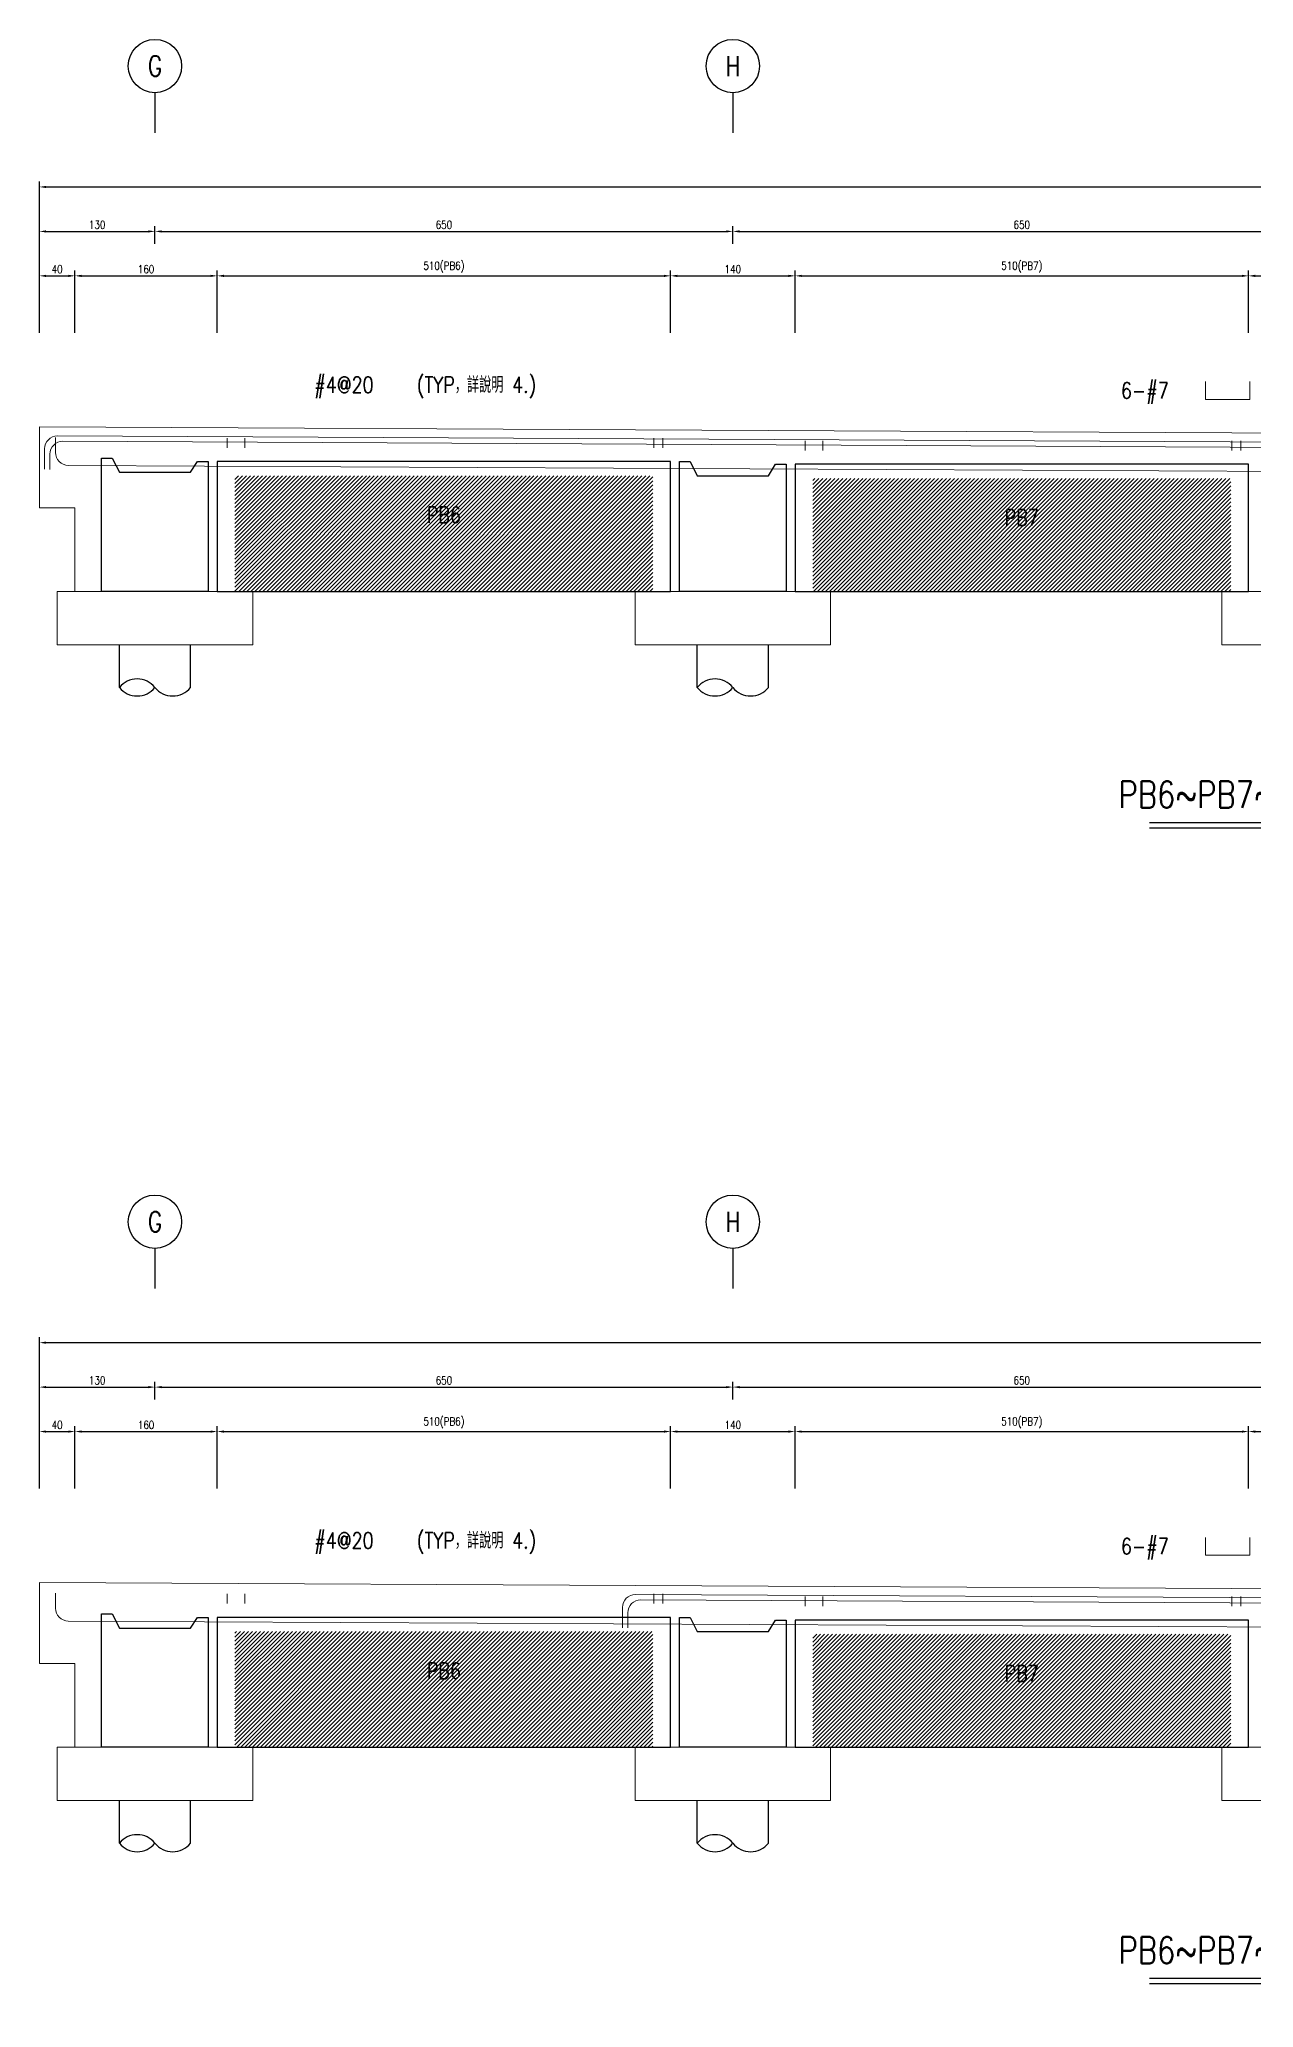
# Model space of a CAD drawing. Extents: x -4754 to 4976, y -19960 to 3841.
# Drawn here: x -265 to 1100, y -2923 to -709 of the extents above; entities that cross this region are included whole.
import ezdxf
from ezdxf.enums import TextEntityAlignment as Align

# ---------------------------------------------------------------- set-up
doc = ezdxf.new("R2010")
doc.units = 0
doc.header["$LTSCALE"] = 3
doc.layers.get('0').update_dxf_attribs({"linetype": 'CONTINUOUS'})
doc.layers.add('HB_0', color=7, linetype='CONTINUOUS', transparency=0.5)
for name, color, linetype in [('HB_DIM', 1, 'CONTINUOUS'), ('HB_TXT_CTEXT', 2, 'CONTINUOUS'), ('鋼筋', 3, 'CONTINUOUS')]:
    doc.layers.add(name, color=color, linetype=linetype)
doc.styles.get("Standard").update_dxf_attribs({"font": 'ROMANS.shx', "width": 0.8, "bigfont": 'LCHINA.shx'})
doc.dimstyles.new('30', dxfattribs={"dimscale": 3, "dimtxt": 3, "dimasz": 2.5, "dimexe": 2, "dimexo": 2, "dimgap": 1, "dimtad": 1, "dimdsep": 46, "dimtxsty": 'Standard', "dimcen": 0, "dimclrd": 256, "dimclre": 256, "dimclrt": 2, "dimadec": 0, "dimazin": 0, "dimtfac": 1, "dimtix": 1, "dimtmove": 2, "dimatfit": 3, "dimfxl": 0, "dimtolj": 1, "dimtzin": 0, "dimarcsym": 0})

# ---------------------------------------------------------------- blocks, each defined once
blk = doc.blocks.new('pile_vertical_with_pilecap')
at = {"linetype": 'Continuous'}
for p, q in [((-40, -48.1), (-40, 0)), ((-40, -48.1), (-40, 0)), ((40, -48.1), (40, 0)), ((40, -48.1), (40, 0))]:
    blk.add_line(p, q, dxfattribs=at)
for centre, start, end in [((-20, -64.1), 38.718, 141.282), ((-20, -64.1), 38.718, 141.282), ((-20, -32), 218.718, 321.282), ((-20, -32), 218.718, 321.282), ((20, -32), 218.718, 321.282), ((20, -32), 218.718, 321.282)]:
    blk.add_arc(centre, 25.6, start, end, dxfattribs=at)
blk = doc.blocks.new('line_guide')
at = {"color": 4, "linetype": 'Continuous'}
blk.add_line((0, 0), (0, -45), dxfattribs=at)
blk.add_circle((0, 30), 30, dxfattribs=at)
at = {"color": 4, "linetype": 'Continuous', "width": 0.8}
blk.add_attdef('A', text='', height=22.5, dxfattribs=at).set_placement((0, 30), align=Align.MIDDLE)
blk = doc.blocks.new('title_beam')
at = {"color": 3, "linetype": 'Continuous'}
blk.add_line((-241.2, 0), (241.2, 0), dxfattribs=at)
at = {"color": 1, "linetype": 'Continuous'}
blk.add_line((-241.2, -6), (241.2, -6), dxfattribs=at)
at = {"color": 3, "linetype": 'Continuous', "width": 0.8}
blk.add_attdef('TITLE', text='', height=30, dxfattribs=at).set_placement((0, 33), align=Align.MIDDLE)
at = {"linetype": 'Continuous', "width": 0.8}
blk.add_attdef('SCALE', text='', height=18, dxfattribs=at).set_placement((-40.6, -24), align=Align.MIDDLE)
blk.add_attdef('CM', (36.5, -33), '', height=18, dxfattribs=at)
blk = doc.blocks.new('*D93')
at = {"layer": 'HB_DIM', "linetype": 'Continuous', "lineweight": -2}
for p, q in [((-265.4, -1038.8), (-265.4, -868.8)), ((-257.9, -874.8), (2707.1, -874.8)), ((2714.6, -1053.8), (2714.6, -868.8))]:
    blk.add_line(p, q, dxfattribs=at)
at = {"layer": 'HB_DIM'}
for points in [[(-257.9, -873.6), (-257.9, -876.1), (-265.4, -874.8)], [(2707.1, -876.1), (2707.1, -873.6), (2714.6, -874.8)]]:
    blk.add_solid(points, dxfattribs=at)
at = {"layer": 'HB_DIM', "color": 2, "linetype": 'Continuous', "insert": (1224.6, -867.3), "char_height": 9, "attachment_point": 5, "rotation": 0}
blk.add_mtext('\\A1;2980', dxfattribs=at)
blk = doc.blocks.new('*D94')
at = {"layer": 'HB_DIM', "linetype": 'Continuous', "lineweight": -2}
for p, q in [((-265.4, -1038.8), (-265.4, -968.8)), ((-225.4, -1038.8), (-225.4, -968.8)), ((-257.9, -974.8), (-232.9, -974.8))]:
    blk.add_line(p, q, dxfattribs=at)
at = {"layer": 'HB_DIM'}
for points in [[(-257.9, -973.6), (-257.9, -976.1), (-265.4, -974.8)], [(-232.9, -976.1), (-232.9, -973.6), (-225.4, -974.8)]]:
    blk.add_solid(points, dxfattribs=at)
at = {"layer": 'HB_DIM', "color": 2, "linetype": 'Continuous', "insert": (-245.4, -967.3), "char_height": 9, "attachment_point": 5, "rotation": 0}
blk.add_mtext('\\A1;40', dxfattribs=at)
blk = doc.blocks.new('*D95')
at = {"layer": 'HB_DIM', "linetype": 'Continuous', "lineweight": -2}
for p, q in [((-225.4, -1038.8), (-225.4, -968.8)), ((-65.4, -1038.8), (-65.4, -968.8)), ((-217.9, -974.8), (-72.9, -974.8))]:
    blk.add_line(p, q, dxfattribs=at)
at = {"layer": 'HB_DIM'}
for points in [[(-217.9, -973.6), (-217.9, -976.1), (-225.4, -974.8)], [(-72.9, -976.1), (-72.9, -973.6), (-65.4, -974.8)]]:
    blk.add_solid(points, dxfattribs=at)
at = {"layer": 'HB_DIM', "color": 2, "linetype": 'Continuous', "insert": (-145.4, -967.3), "char_height": 9, "attachment_point": 5, "rotation": 0}
blk.add_mtext('\\A1;160', dxfattribs=at)
blk = doc.blocks.new('*D96')
at = {"layer": 'HB_DIM', "linetype": 'Continuous', "lineweight": -2}
for p, q in [((-65.4, -1038.8), (-65.4, -968.8)), ((444.6, -1038.8), (444.6, -968.8)), ((-57.9, -974.8), (437.1, -974.8))]:
    blk.add_line(p, q, dxfattribs=at)
at = {"layer": 'HB_DIM'}
for points in [[(-57.9, -973.6), (-57.9, -976.1), (-65.4, -974.8)], [(437.1, -976.1), (437.1, -973.6), (444.6, -974.8)]]:
    blk.add_solid(points, dxfattribs=at)
at = {"layer": 'HB_DIM', "color": 2, "linetype": 'Continuous', "insert": (189.6, -964.9), "char_height": 9, "attachment_point": 5, "rotation": 0}
blk.add_mtext('\\A1;510(PB6)', dxfattribs=at)
blk = doc.blocks.new('*D97')
at = {"layer": 'HB_DIM', "linetype": 'Continuous', "lineweight": -2}
for p, q in [((444.6, -1038.8), (444.6, -968.8)), ((584.6, -1038.8), (584.6, -968.8)), ((452.1, -974.8), (577.1, -974.8))]:
    blk.add_line(p, q, dxfattribs=at)
at = {"layer": 'HB_DIM'}
for points in [[(452.1, -973.6), (452.1, -976.1), (444.6, -974.8)], [(577.1, -976.1), (577.1, -973.6), (584.6, -974.8)]]:
    blk.add_solid(points, dxfattribs=at)
at = {"layer": 'HB_DIM', "color": 2, "linetype": 'Continuous', "insert": (514.6, -967.3), "char_height": 9, "attachment_point": 5, "rotation": 0}
blk.add_mtext('\\A1;140', dxfattribs=at)
blk = doc.blocks.new('*D98')
at = {"layer": 'HB_DIM', "linetype": 'Continuous', "lineweight": -2}
for p, q in [((584.6, -1038.8), (584.6, -968.8)), ((1094.6, -1038.8), (1094.6, -968.8)), ((592.1, -974.8), (1087.1, -974.8))]:
    blk.add_line(p, q, dxfattribs=at)
at = {"layer": 'HB_DIM'}
for points in [[(592.1, -973.6), (592.1, -976.1), (584.6, -974.8)], [(1087.1, -976.1), (1087.1, -973.6), (1094.6, -974.8)]]:
    blk.add_solid(points, dxfattribs=at)
at = {"layer": 'HB_DIM', "color": 2, "linetype": 'Continuous', "insert": (839.6, -964.9), "char_height": 9, "attachment_point": 5, "rotation": 0}
blk.add_mtext('\\A1;510(PB7)', dxfattribs=at)
blk = doc.blocks.new('*D99')
at = {"layer": 'HB_DIM', "linetype": 'Continuous', "lineweight": -2}
for p, q in [((1094.6, -1038.8), (1094.6, -968.8)), ((1234.6, -1038.8), (1234.6, -968.8)), ((1102.1, -974.8), (1227.1, -974.8))]:
    blk.add_line(p, q, dxfattribs=at)
at = {"layer": 'HB_DIM'}
for points in [[(1102.1, -973.6), (1102.1, -976.1), (1094.6, -974.8)], [(1227.1, -976.1), (1227.1, -973.6), (1234.6, -974.8)]]:
    blk.add_solid(points, dxfattribs=at)
at = {"layer": 'HB_DIM', "color": 2, "linetype": 'Continuous', "insert": (1164.6, -967.3), "char_height": 9, "attachment_point": 5, "rotation": 0}
blk.add_mtext('\\A1;140', dxfattribs=at)
blk = doc.blocks.new('*D105')
at = {"layer": 'HB_DIM', "linetype": 'Continuous', "lineweight": -2}
for p, q in [((-265.4, -1038.8), (-265.4, -918.8)), ((-257.9, -924.8), (-142.9, -924.8)), ((-135.4, -938.8), (-135.4, -918.8))]:
    blk.add_line(p, q, dxfattribs=at)
at = {"layer": 'HB_DIM'}
for points in [[(-257.9, -923.6), (-257.9, -926.1), (-265.4, -924.8)], [(-142.9, -926.1), (-142.9, -923.6), (-135.4, -924.8)]]:
    blk.add_solid(points, dxfattribs=at)
at = {"layer": 'HB_DIM', "color": 2, "linetype": 'Continuous', "insert": (-200.4, -917.3), "char_height": 9, "attachment_point": 5, "rotation": 0}
blk.add_mtext('\\A1;130', dxfattribs=at)
blk = doc.blocks.new('*D106')
at = {"layer": 'HB_DIM', "linetype": 'Continuous', "lineweight": -2}
for p, q in [((-135.4, -938.8), (-135.4, -918.8)), ((-127.9, -924.8), (507.1, -924.8)), ((514.6, -938.8), (514.6, -918.8))]:
    blk.add_line(p, q, dxfattribs=at)
at = {"layer": 'HB_DIM'}
for points in [[(-127.9, -923.6), (-127.9, -926.1), (-135.4, -924.8)], [(507.1, -926.1), (507.1, -923.6), (514.6, -924.8)]]:
    blk.add_solid(points, dxfattribs=at)
at = {"layer": 'HB_DIM', "color": 2, "linetype": 'Continuous', "insert": (189.6, -917.3), "char_height": 9, "attachment_point": 5, "rotation": 0}
blk.add_mtext('\\A1;650', dxfattribs=at)
blk = doc.blocks.new('*D107')
at = {"layer": 'HB_DIM', "linetype": 'Continuous', "lineweight": -2}
for p, q in [((514.6, -938.8), (514.6, -918.8)), ((522.1, -924.8), (1157.1, -924.8)), ((1164.6, -938.8), (1164.6, -918.8))]:
    blk.add_line(p, q, dxfattribs=at)
at = {"layer": 'HB_DIM'}
for points in [[(522.1, -923.6), (522.1, -926.1), (514.6, -924.8)], [(1157.1, -926.1), (1157.1, -923.6), (1164.6, -924.8)]]:
    blk.add_solid(points, dxfattribs=at)
at = {"layer": 'HB_DIM', "color": 2, "linetype": 'Continuous', "insert": (839.6, -917.3), "char_height": 9, "attachment_point": 5, "rotation": 0}
blk.add_mtext('\\A1;650', dxfattribs=at)
blk = doc.blocks.new('*D114')
at = {"layer": 'HB_DIM', "linetype": 'Continuous', "lineweight": -2}
for p, q in [((-265.4, -2338.8), (-265.4, -2168.8)), ((2714.6, -2353.8), (2714.6, -2168.8)), ((-257.9, -2174.8), (2707.1, -2174.8))]:
    blk.add_line(p, q, dxfattribs=at)
at = {"layer": 'HB_DIM'}
for points in [[(-257.9, -2173.6), (-257.9, -2176.1), (-265.4, -2174.8)], [(2707.1, -2176.1), (2707.1, -2173.6), (2714.6, -2174.8)]]:
    blk.add_solid(points, dxfattribs=at)
at = {"layer": 'HB_DIM', "color": 2, "linetype": 'Continuous', "insert": (1224.6, -2167.3), "char_height": 9, "attachment_point": 5, "rotation": 0}
blk.add_mtext('\\A1;2980', dxfattribs=at)
blk = doc.blocks.new('*D115')
at = {"layer": 'HB_DIM', "linetype": 'Continuous', "lineweight": -2}
for p, q in [((-265.4, -2338.8), (-265.4, -2268.8)), ((-257.9, -2274.8), (-232.9, -2274.8)), ((-225.4, -2338.8), (-225.4, -2268.8))]:
    blk.add_line(p, q, dxfattribs=at)
at = {"layer": 'HB_DIM'}
for points in [[(-257.9, -2273.6), (-257.9, -2276.1), (-265.4, -2274.8)], [(-232.9, -2276.1), (-232.9, -2273.6), (-225.4, -2274.8)]]:
    blk.add_solid(points, dxfattribs=at)
at = {"layer": 'HB_DIM', "color": 2, "linetype": 'Continuous', "insert": (-245.4, -2267.3), "char_height": 9, "attachment_point": 5, "rotation": 0}
blk.add_mtext('\\A1;40', dxfattribs=at)
blk = doc.blocks.new('*D116')
at = {"layer": 'HB_DIM', "linetype": 'Continuous', "lineweight": -2}
for p, q in [((-225.4, -2338.8), (-225.4, -2268.8)), ((-217.9, -2274.8), (-72.9, -2274.8)), ((-65.4, -2338.8), (-65.4, -2268.8))]:
    blk.add_line(p, q, dxfattribs=at)
at = {"layer": 'HB_DIM'}
for points in [[(-217.9, -2273.6), (-217.9, -2276.1), (-225.4, -2274.8)], [(-72.9, -2276.1), (-72.9, -2273.6), (-65.4, -2274.8)]]:
    blk.add_solid(points, dxfattribs=at)
at = {"layer": 'HB_DIM', "color": 2, "linetype": 'Continuous', "insert": (-145.4, -2267.3), "char_height": 9, "attachment_point": 5, "rotation": 0}
blk.add_mtext('\\A1;160', dxfattribs=at)
blk = doc.blocks.new('*D117')
at = {"layer": 'HB_DIM', "linetype": 'Continuous', "lineweight": -2}
for p, q in [((-65.4, -2338.8), (-65.4, -2268.8)), ((-57.9, -2274.8), (437.1, -2274.8)), ((444.6, -2338.8), (444.6, -2268.8))]:
    blk.add_line(p, q, dxfattribs=at)
at = {"layer": 'HB_DIM'}
for points in [[(-57.9, -2273.6), (-57.9, -2276.1), (-65.4, -2274.8)], [(437.1, -2276.1), (437.1, -2273.6), (444.6, -2274.8)]]:
    blk.add_solid(points, dxfattribs=at)
at = {"layer": 'HB_DIM', "color": 2, "linetype": 'Continuous', "insert": (189.6, -2264.9), "char_height": 9, "attachment_point": 5, "rotation": 0}
blk.add_mtext('\\A1;510(PB6)', dxfattribs=at)
blk = doc.blocks.new('*D118')
at = {"layer": 'HB_DIM', "linetype": 'Continuous', "lineweight": -2}
for p, q in [((444.6, -2338.8), (444.6, -2268.8)), ((452.1, -2274.8), (577.1, -2274.8)), ((584.6, -2338.8), (584.6, -2268.8))]:
    blk.add_line(p, q, dxfattribs=at)
at = {"layer": 'HB_DIM'}
for points in [[(452.1, -2273.6), (452.1, -2276.1), (444.6, -2274.8)], [(577.1, -2276.1), (577.1, -2273.6), (584.6, -2274.8)]]:
    blk.add_solid(points, dxfattribs=at)
at = {"layer": 'HB_DIM', "color": 2, "linetype": 'Continuous', "insert": (514.6, -2267.3), "char_height": 9, "attachment_point": 5, "rotation": 0}
blk.add_mtext('\\A1;140', dxfattribs=at)
blk = doc.blocks.new('*D119')
at = {"layer": 'HB_DIM', "linetype": 'Continuous', "lineweight": -2}
for p, q in [((584.6, -2338.8), (584.6, -2268.8)), ((592.1, -2274.8), (1087.1, -2274.8)), ((1094.6, -2338.8), (1094.6, -2268.8))]:
    blk.add_line(p, q, dxfattribs=at)
at = {"layer": 'HB_DIM'}
for points in [[(592.1, -2273.6), (592.1, -2276.1), (584.6, -2274.8)], [(1087.1, -2276.1), (1087.1, -2273.6), (1094.6, -2274.8)]]:
    blk.add_solid(points, dxfattribs=at)
at = {"layer": 'HB_DIM', "color": 2, "linetype": 'Continuous', "insert": (839.6, -2264.9), "char_height": 9, "attachment_point": 5, "rotation": 0}
blk.add_mtext('\\A1;510(PB7)', dxfattribs=at)
blk = doc.blocks.new('*D120')
at = {"layer": 'HB_DIM', "linetype": 'Continuous', "lineweight": -2}
for p, q in [((1094.6, -2338.8), (1094.6, -2268.8)), ((1102.1, -2274.8), (1227.1, -2274.8)), ((1234.6, -2338.8), (1234.6, -2268.8))]:
    blk.add_line(p, q, dxfattribs=at)
at = {"layer": 'HB_DIM'}
for points in [[(1102.1, -2273.6), (1102.1, -2276.1), (1094.6, -2274.8)], [(1227.1, -2276.1), (1227.1, -2273.6), (1234.6, -2274.8)]]:
    blk.add_solid(points, dxfattribs=at)
at = {"layer": 'HB_DIM', "color": 2, "linetype": 'Continuous', "insert": (1164.6, -2267.3), "char_height": 9, "attachment_point": 5, "rotation": 0}
blk.add_mtext('\\A1;140', dxfattribs=at)
blk = doc.blocks.new('*D126')
at = {"layer": 'HB_DIM', "linetype": 'Continuous', "lineweight": -2}
for p, q in [((-265.4, -2338.8), (-265.4, -2218.8)), ((-257.9, -2224.8), (-142.9, -2224.8)), ((-135.4, -2238.8), (-135.4, -2218.8))]:
    blk.add_line(p, q, dxfattribs=at)
at = {"layer": 'HB_DIM'}
for points in [[(-257.9, -2223.6), (-257.9, -2226.1), (-265.4, -2224.8)], [(-142.9, -2226.1), (-142.9, -2223.6), (-135.4, -2224.8)]]:
    blk.add_solid(points, dxfattribs=at)
at = {"layer": 'HB_DIM', "color": 2, "linetype": 'Continuous', "insert": (-200.4, -2217.3), "char_height": 9, "attachment_point": 5, "rotation": 0}
blk.add_mtext('\\A1;130', dxfattribs=at)
blk = doc.blocks.new('*D127')
at = {"layer": 'HB_DIM', "linetype": 'Continuous', "lineweight": -2}
for p, q in [((-135.4, -2238.8), (-135.4, -2218.8)), ((-127.9, -2224.8), (507.1, -2224.8)), ((514.6, -2238.8), (514.6, -2218.8))]:
    blk.add_line(p, q, dxfattribs=at)
at = {"layer": 'HB_DIM'}
for points in [[(-127.9, -2223.6), (-127.9, -2226.1), (-135.4, -2224.8)], [(507.1, -2226.1), (507.1, -2223.6), (514.6, -2224.8)]]:
    blk.add_solid(points, dxfattribs=at)
at = {"layer": 'HB_DIM', "color": 2, "linetype": 'Continuous', "insert": (189.6, -2217.3), "char_height": 9, "attachment_point": 5, "rotation": 0}
blk.add_mtext('\\A1;650', dxfattribs=at)
blk = doc.blocks.new('*D128')
at = {"layer": 'HB_DIM', "linetype": 'Continuous', "lineweight": -2}
for p, q in [((514.6, -2238.8), (514.6, -2218.8)), ((522.1, -2224.8), (1157.1, -2224.8)), ((1164.6, -2238.8), (1164.6, -2218.8))]:
    blk.add_line(p, q, dxfattribs=at)
at = {"layer": 'HB_DIM'}
for points in [[(522.1, -2223.6), (522.1, -2226.1), (514.6, -2224.8)], [(1157.1, -2226.1), (1157.1, -2223.6), (1164.6, -2224.8)]]:
    blk.add_solid(points, dxfattribs=at)
at = {"layer": 'HB_DIM', "color": 2, "linetype": 'Continuous', "insert": (839.6, -2217.3), "char_height": 9, "attachment_point": 5, "rotation": 0}
blk.add_mtext('\\A1;650', dxfattribs=at)

msp = doc.modelspace()

# ---------------------------------------------------------------- hatches: boundary and pattern name
at = {"layer": 'HB_0', "linetype": 'Continuous'}
h = msp.add_hatch(dxfattribs=at)
h.set_pattern_fill('ANSI31', color=256, style=0)
h.paths.add_polyline_path([(-45.427, -1199.802), (424.573, -1199.802), (424.573, -1329.802), (-45.427, -1329.802)], flags=17)
h = msp.add_hatch(dxfattribs=at)
h.set_pattern_fill('ANSI31', color=256, style=0)
h.paths.add_polyline_path([(604.573, -1202.802), (1074.573, -1202.802), (1074.573, -1329.802), (604.573, -1329.802)], flags=17)
h = msp.add_hatch(dxfattribs=at)
h.set_pattern_fill('ANSI31', color=256, style=0)
h.paths.add_polyline_path([(-45.427, -2499.802), (424.573, -2499.802), (424.573, -2629.802), (-45.427, -2629.802)], flags=17)
h = msp.add_hatch(dxfattribs=at)
h.set_pattern_fill('ANSI31', color=256, style=0)
h.paths.add_polyline_path([(604.573, -2502.802), (1074.573, -2502.802), (1074.573, -2629.802), (604.573, -2629.802)], flags=17)

# ---------------------------------------------------------------- linework, layer by layer
at = {"layer": 'HB_0', "lineweight": 5}
for points in [[(-225.427, -1329.802), (-225.427, -1235.802), (-265.427, -1235.802), (-265.427, -1144.802), (2714.573, -1159.802), (2714.573, -1329.802), (-225.427, -1329.802)], [(-225.427, -2629.802), (-225.427, -2535.802), (-265.427, -2535.802), (-265.427, -2444.802), (2714.573, -2459.802), (2714.573, -2629.802), (-225.427, -2629.802)]]:
    msp.add_lwpolyline(points, dxfattribs=at)
at = {"layer": 'HB_0', "color": 1, "linetype": 'Continuous'}
for points in [[(-195.427, -1329.802), (-195.427, -1179.802), (-183.427, -1179.802), (-175.427, -1195.802), (-95.427, -1195.802), (-87.427, -1183.802), (-75.427, -1183.802), (-75.427, -1329.802), (-195.427, -1329.802)], [(-65.427, -1329.802), (-45.427, -1329.802), (424.573, -1329.802), (444.573, -1329.802), (444.573, -1183.802), (424.573, -1183.802), (-45.427, -1183.802), (-65.427, -1183.802), (-65.427, -1329.802)], [(454.573, -1329.802), (454.573, -1183.802), (466.573, -1183.802), (474.573, -1199.802), (554.573, -1199.802), (562.573, -1186.802), (574.573, -1186.802), (574.573, -1329.802), (454.573, -1329.802)], [(584.573, -1329.802), (604.573, -1329.802), (1074.573, -1329.802), (1094.573, -1329.802), (1094.573, -1186.802), (1074.573, -1186.802), (604.573, -1186.802), (584.573, -1186.802), (584.573, -1329.802)], [(-195.427, -2629.802), (-195.427, -2479.802), (-183.427, -2479.802), (-175.427, -2495.802), (-95.427, -2495.802), (-87.427, -2483.802), (-75.427, -2483.802), (-75.427, -2629.802), (-195.427, -2629.802)], [(-65.427, -2629.802), (-45.427, -2629.802), (424.573, -2629.802), (444.573, -2629.802), (444.573, -2483.802), (424.573, -2483.802), (-45.427, -2483.802), (-65.427, -2483.802), (-65.427, -2629.802)], [(454.573, -2629.802), (454.573, -2483.802), (466.573, -2483.802), (474.573, -2499.802), (554.573, -2499.802), (562.573, -2486.802), (574.573, -2486.802), (574.573, -2629.802), (454.573, -2629.802)], [(584.573, -2629.802), (604.573, -2629.802), (1074.573, -2629.802), (1094.573, -2629.802), (1094.573, -2486.802), (1074.573, -2486.802), (604.573, -2486.802), (584.573, -2486.802), (584.573, -2629.802)]]:
    msp.add_lwpolyline(points, dxfattribs=at)
at = {"layer": 'HB_0', "lineweight": 5}
for points in [[(-245.427, -1389.802, -164.5), (-25.427, -1389.802, -164.5), (-25.427, -1329.802, -164.5), (-245.427, -1329.802, -164.5), (-245.427, -1389.802, -164.5)], [(404.573, -1389.802, -164.5), (624.573, -1389.802, -164.5), (624.573, -1329.802, -164.5), (404.573, -1329.802, -164.5), (404.573, -1389.802, -164.5)], [(1064.573, -1389.802, -187), (1264.573, -1389.802, -187), (1264.573, -1329.802, -187), (1064.573, -1329.802, -187), (1064.573, -1389.802, -187)], [(-245.427, -2689.802, -272.5), (-25.427, -2689.802, -272.5), (-25.427, -2629.802, -272.5), (-245.427, -2629.802, -272.5), (-245.427, -2689.802, -272.5)], [(404.573, -2689.802, -250), (624.573, -2689.802, -250), (624.573, -2629.802, -250), (404.573, -2629.802, -250), (404.573, -2689.802, -250)], [(1064.573, -2689.802, -250), (1264.573, -2689.802, -250), (1264.573, -2629.802, -250), (1064.573, -2629.802, -250), (1064.573, -2689.802, -250)]]:
    msp.add_polyline3d(points, dxfattribs=at)
at = {"layer": 'HB_DIM', "color": 1, "linetype": 'Continuous'}
for points in [[(-34.157, -1157.372, 0, 1.25, 0), (-24.157, -1147.372, 0, 0, 0), (25.843, -1097.372, 0, 0, 0), (43.843, -1097.372, 0, 0, 0)], [(933.112, -1193.834, 0, 1.25, 0), (933.112, -1178.834, 0, 0, 0), (933.112, -1103.834, 0, 0, 0), (951.112, -1103.834, 0, 0, 0)], [(-34.157, -2457.372, 0, 1.25, 0), (-24.157, -2447.372, 0, 0, 0), (25.843, -2397.372, 0, 0, 0), (43.843, -2397.372, 0, 0, 0)], [(933.112, -2493.834, 0, 1.25, 0), (933.112, -2478.834, 0, 0, 0), (933.112, -2403.834, 0, 0, 0), (951.112, -2403.834, 0, 0, 0)]]:
    msp.add_lwpolyline(points, format="xyseb", dxfattribs=at)
at = {"layer": 'HB_TXT_CTEXT', "lineweight": 5}
for points in [[(1046.112, -1093.834, -37.62), (1046.112, -1113.834, -37.62), (1096.112, -1113.834, -37.62), (1096.112, -1093.834, -37.62)], [(1046.112, -2393.834, -37.62), (1046.112, -2413.834, -37.62), (1096.112, -2413.834, -37.62), (1096.112, -2393.834, -37.62)]]:
    msp.add_polyline3d(points, dxfattribs=at)
at = {"layer": '鋼筋', "lineweight": 5}
for p, q in [((-259.666, -1192.441, -37.12), (-259.55, -1169.321, -37.12)), ((-247.23, -1156.783, -37.62), (-247.314, -1173.402, -37.62)), ((-244.987, -1154.905, -37.12), (2708.523, -1169.771, -37.12)), ((-239.017, -1160.935, -37.12), (2708.493, -1175.771, -37.12)), ((-54.157, -1157.372, -36.57), (-54.157, -1157.372, 36.57)), ((-54.157, -1160.547, 39.745), (-54.157, -1168.167, 39.745)), ((-54.157, -1168.18, -33.427), (-54.157, -1162.792, -38.815)), ((-34.157, -1157.372, -36.57), (-34.157, -1157.372, 36.57)), ((-34.157, -1160.547, 39.745), (-34.157, -1168.167, 39.745)), ((-34.157, -1168.18, -33.427), (-34.157, -1162.792, -38.815)), ((425.843, -1157.372, -36.57), (425.843, -1157.372, 36.57)), ((425.843, -1160.547, 39.745), (425.843, -1168.167, 39.745)), ((425.843, -1168.18, -33.427), (425.843, -1162.792, -38.815)), ((435.843, -1157.372, -36.57), (435.843, -1157.372, 36.57)), ((435.843, -1160.547, 39.745), (435.843, -1168.167, 39.745)), ((435.843, -1168.18, -33.427), (435.843, -1162.792, -38.815)), ((595.843, -1160.372, -36.57), (595.843, -1160.372, 36.57)), ((595.843, -1163.547, 39.745), (595.843, -1171.167, 39.745)), ((595.843, -1171.18, -33.427), (595.843, -1165.792, -38.815)), ((615.843, -1160.372, -36.57), (615.843, -1160.372, 36.57)), ((615.843, -1163.547, 39.745), (615.843, -1171.167, 39.745)), ((615.843, -1171.18, -33.427), (615.843, -1165.792, -38.815)), ((1075.843, -1160.372, -36.57), (1075.843, -1160.372, 36.57)), ((1075.843, -1163.547, 39.745), (1075.843, -1171.167, 39.745)), ((1075.843, -1171.18, -33.427), (1075.843, -1165.792, -38.815)), ((1085.843, -1160.372, -36.57), (1085.843, -1160.372, 36.57)), ((1085.843, -1163.547, 39.745), (1085.843, -1171.167, 39.745)), ((1085.843, -1171.18, -33.427), (1085.843, -1165.792, -38.815)), ((-253.666, -1192.471, -37.12), (-253.58, -1175.352, -37.12)), ((-232.897, -1187.965, -37.62), (2682.124, -1202.638, -37.62)), ((-247.23, -2456.783, -37.62), (-247.314, -2473.402, -37.62)), ((-54.157, -2457.372, -36.57), (-54.157, -2457.372, 36.57)), ((-34.157, -2457.372, -36.57), (-34.157, -2457.372, 36.57)), ((425.843, -2457.372, -36.57), (425.843, -2457.372, 36.57)), ((435.843, -2457.372, -36.57), (435.843, -2457.372, 36.57)), ((-54.157, -2460.547, 39.745), (-54.157, -2468.167, 39.745)), ((-54.157, -2468.18, -33.427), (-54.157, -2462.792, -38.815)), ((-34.157, -2460.547, 39.745), (-34.157, -2468.167, 39.745)), ((-34.157, -2468.18, -33.427), (-34.157, -2462.792, -38.815)), ((390.325, -2495.713, -37.12), (390.442, -2472.593, -37.12)), ((396.325, -2495.743, -37.12), (396.412, -2478.623, -37.12)), ((405.005, -2458.176, -37.12), (2708.523, -2469.771, -37.12)), ((410.974, -2464.206, -37.12), (2708.493, -2475.771, -37.12)), ((425.843, -2460.547, 39.745), (425.843, -2468.167, 39.745)), ((425.843, -2468.18, -33.427), (425.843, -2462.792, -38.815)), ((435.843, -2460.547, 39.745), (435.843, -2468.167, 39.745)), ((435.843, -2468.18, -33.427), (435.843, -2462.792, -38.815)), ((595.843, -2460.372, -36.57), (595.843, -2460.372, 36.57)), ((595.843, -2463.547, 39.745), (595.843, -2471.167, 39.745)), ((595.843, -2471.18, -33.427), (595.843, -2465.792, -38.815)), ((615.843, -2460.372, -36.57), (615.843, -2460.372, 36.57)), ((615.843, -2463.547, 39.745), (615.843, -2471.167, 39.745)), ((615.843, -2471.18, -33.427), (615.843, -2465.792, -38.815)), ((1075.843, -2460.372, -36.57), (1075.843, -2460.372, 36.57)), ((1075.843, -2463.547, 39.745), (1075.843, -2471.167, 39.745)), ((1075.843, -2471.18, -33.427), (1075.843, -2465.792, -38.815)), ((1085.843, -2460.372, -36.57), (1085.843, -2460.372, 36.57)), ((1085.843, -2463.547, 39.745), (1085.843, -2471.167, 39.745)), ((1085.843, -2471.18, -33.427), (1085.843, -2465.792, -38.815)), ((-232.897, -2487.965, -37.62), (2682.124, -2502.638, -37.62))]:
    msp.add_line(p, q, dxfattribs=at)
at = {"layer": '鋼筋', "lineweight": 5, "extrusion": (0, 0, -1)}
for centre in [(245.06, -1169.394, 37.12), (239.09, -1175.425, 37.12), (-404.932, -2472.666, 37.12), (-410.901, -2478.696, 37.12)]:
    msp.add_arc(centre, 14.49, 0.288399, 90.288399, dxfattribs=at)
at = {"layer": '鋼筋', "lineweight": 5}
for centre in [(-232.824, -1173.475, -37.62), (-232.824, -2473.475, -37.62)]:
    msp.add_arc(centre, 14.49, 179.711601, 269.711601, dxfattribs=at)
at = {"layer": '鋼筋', "lineweight": 5, "extrusion": (1, -3.67394e-16, 0)}
for centre in [(-1160.547, -36.57, -54.157), (-1160.547, -36.57, -34.157), (-1160.547, -36.57, 425.843), (-1160.547, -36.57, 435.843), (-1163.547, -36.57, 595.843), (-1163.547, -36.57, 615.843), (-1163.547, -36.57, 1075.843), (-1163.547, -36.57, 1085.843), (-2460.547, -36.57, -54.157), (-2460.547, -36.57, -34.157), (-2460.547, -36.57, 425.843), (-2460.547, -36.57, 435.843), (-2463.547, -36.57, 595.843), (-2463.547, -36.57, 615.843), (-2463.547, -36.57, 1075.843), (-2463.547, -36.57, 1085.843)]:
    msp.add_arc(centre, 3.175, 225, 0, dxfattribs=at)
at = {"layer": '鋼筋', "lineweight": 5, "extrusion": (1, -3.67394e-16, 4.08144e-36)}
for centre in [(-1160.547, 36.57, -54.157), (-1160.547, 36.57, -34.157), (-1160.547, 36.57, 425.843), (-1160.547, 36.57, 435.843), (-1163.547, 36.57, 595.843), (-1163.547, 36.57, 615.843), (-1163.547, 36.57, 1075.843), (-1163.547, 36.57, 1085.843), (-2460.547, 36.57, -54.157), (-2460.547, 36.57, -34.157), (-2460.547, 36.57, 425.843), (-2460.547, 36.57, 435.843), (-2463.547, 36.57, 595.843), (-2463.547, 36.57, 615.843), (-2463.547, 36.57, 1075.843), (-2463.547, 36.57, 1085.843)]:
    msp.add_arc(centre, 3.175, 0, 90, dxfattribs=at)

# ---------------------------------------------------------------- block references
at = {"layer": 'HB_0', "linetype": 'Continuous'}
for p, values in [((-135.427, -768.802), {'A': 'G'}), ((514.573, -768.802), {'A': 'H'}), ((-135.427, -2068.802), {'A': 'G'}), ((514.573, -2068.802), {'A': 'H'})]:
    msp.add_blockref('line_guide', p, dxfattribs=at).add_auto_attribs(values)
for p in [(-135.427, -1389.802, -164.5), (514.573, -1389.802, -164.5), (-135.427, -2689.802, -272.5), (514.573, -2689.802, -250)]:
    msp.add_blockref('pile_vertical_with_pilecap', p, dxfattribs=at)
at = {"layer": 'HB_TXT_CTEXT', "linetype": 'Continuous'}
for p in [(1224.573, -1589.802), (1224.573, -2889.802)]:
    msp.add_blockref('title_beam', p, dxfattribs=at).add_auto_attribs({'TITLE': 'PB6~PB7~PB8~PB9~PB10梁配筋詳圖', 'SCALE': '1:60', 'CM': 'cm'})

# ---------------------------------------------------------------- texts
at = {"layer": 'HB_TXT_CTEXT', "linetype": 'Continuous', "width": 0.8}
for s, p in [('#4@20    (TYP，詳說明 4.)', (43.843, -1097.372, -36.57)), ('6-#7', (951.112, -1103.834, -37.62)), ('#4@20    (TYP，詳說明 4.)', (43.843, -2397.372, -36.57)), ('6-#7', (951.112, -2403.834, -37.62))]:
    msp.add_text(s, height=18, dxfattribs=at).set_placement(p, align=Align.MIDDLE_LEFT)
for s, p in [('PB6', (189.573, -1243.802)), ('PB7', (839.573, -1246.802)), ('PB6', (189.573, -2543.802)), ('PB7', (839.573, -2546.802))]:
    msp.add_text(s, height=18, dxfattribs=at).set_placement(p, align=Align.MIDDLE)

# ---------------------------------------------------------------- dimensions: what is measured, and where the dimension line sits
at = {"layer": 'HB_DIM', "linetype": 'Continuous'}
for base, p1, p2, picture, middle in [((2714.573, -874.802), (-265.427, -1044.802), (2714.573, -1059.802), '*D93', (1224.573, -867.302)), ((-135.427, -924.802), (-265.427, -1044.802), (-135.427, -944.802, -119), '*D105', (-200.427, -917.302)), ((514.573, -924.802), (-135.427, -944.802, -119), (514.573, -944.802, 531), '*D106', (189.573, -917.302)), ((1164.573, -924.802), (514.573, -944.802, 531), (1164.573, -944.802, 1181), '*D107', (839.573, -917.302)), ((-225.427, -974.802), (-265.427, -1044.802), (-225.427, -1044.802, 40), '*D94', (-245.427, -967.302)), ((-65.427, -974.802), (-225.427, -1044.802, 40), (-65.427, -1044.802), '*D95', (-145.427, -967.302)), ((584.573, -974.802), (444.573, -1044.802), (584.573, -1044.802), '*D97', (514.573, -967.302)), ((1234.573, -974.802), (1094.573, -1044.802), (1234.573, -1044.802), '*D99', (1164.573, -967.302)), ((2714.573, -2174.802), (-265.427, -2344.802), (2714.573, -2359.802), '*D114', (1224.573, -2167.302)), ((-135.427, -2224.802), (-265.427, -2344.802), (-135.427, -2244.802, -619), '*D126', (-200.427, -2217.302)), ((514.573, -2224.802), (-135.427, -2244.802, -619), (514.573, -2244.802, 31), '*D127', (189.573, -2217.302)), ((1164.573, -2224.802), (514.573, -2244.802, 31), (1164.573, -2244.802, 681), '*D128', (839.573, -2217.302)), ((-225.427, -2274.802), (-265.427, -2344.802), (-225.427, -2344.802, 40), '*D115', (-245.427, -2267.302)), ((-65.427, -2274.802), (-225.427, -2344.802, 40), (-65.427, -2344.802), '*D116', (-145.427, -2267.302)), ((584.573, -2274.802), (444.573, -2344.802), (584.573, -2344.802), '*D118', (514.573, -2267.302)), ((1234.573, -2274.802), (1094.573, -2344.802), (1234.573, -2344.802), '*D120', (1164.573, -2267.302))]:
    dim = msp.add_linear_dim(base=base, p1=p1, p2=p2, angle=0, dimstyle='30', override={"dimpost": '<>'}, dxfattribs=at)
    dim.commit()
    dim.dimension.update_dxf_attribs({"geometry": picture, "text_midpoint": middle})
for base, p1, p2, text, picture, middle in [((444.573, -974.802), (-65.427, -1044.802), (444.573, -1044.802), '<>(PB6)', '*D96', (189.573, -964.944)), ((1094.573, -974.802), (584.573, -1044.802), (1094.573, -1044.802), '<>(PB7)', '*D98', (839.573, -964.944)), ((444.573, -2274.802), (-65.427, -2344.802), (444.573, -2344.802), '<>(PB6)', '*D117', (189.573, -2264.944)), ((1094.573, -2274.802), (584.573, -2344.802), (1094.573, -2344.802), '<>(PB7)', '*D119', (839.573, -2264.944))]:
    dim = msp.add_linear_dim(base=base, p1=p1, p2=p2, angle=0, text=text, dimstyle='30', override={"dimpost": '<>'}, dxfattribs=at)
    dim.commit()
    dim.dimension.update_dxf_attribs({"geometry": picture, "text_midpoint": middle})

doc.saveas('drawing.dxf')
